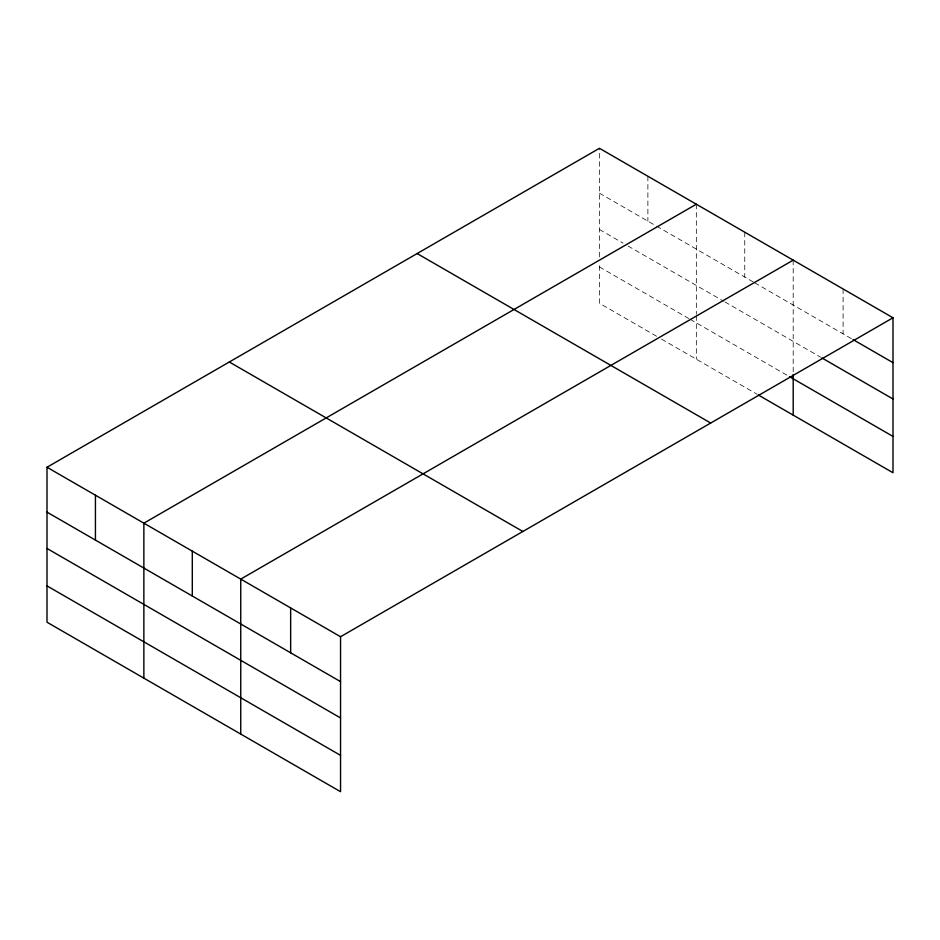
<?xml version="1.0" encoding="UTF-8"?>
<svg xmlns="http://www.w3.org/2000/svg" width="940" height="940" viewBox="0 0 940 940"><rect width="100%" height="100%" fill="white"/><g stroke="black" fill="none" stroke-linecap="round" stroke-linejoin="round"><path stroke-width="0.7" stroke-dasharray="4.7 3.53" d="M599.45 256.867L599.45 148.297M599.45 193.182L655.345 225.447M656.578 226.164L753.457 282.094M754.691 282.811L851.828 338.894M599.45 229.513L623.056 243.131M628.014 245.998L723.647 301.211M724.893 301.928L820.644 357.212M599.45 266.937L688.867 318.566M690.113 319.283L788.225 375.93M656.578 336.25L599.45 303.268L599.45 262.624M661.548 339.117L757.182 394.33M843.098 288.968L843.098 333.853M793.195 260.157L793.195 373.039M744.762 232.192L744.762 277.077M696.329 204.227L696.329 314.23M696.329 315.664L696.329 359.197M647.883 176.262L647.883 221.147"/><path stroke-width="1.41" d="M893 317.779L599.45 148.297L47 467.251L47 622.221L340.55 791.703L340.55 636.732L893 317.779L893 472.75L758.416 395.047M696.329 204.227L143.867 523.181L143.867 678.151M793.195 260.157L240.746 579.111L240.746 734.081M853.073 339.61L893 362.664M821.889 357.929L893 398.983M789.471 376.646L893 436.419M417.149 253.553L710.687 423.035M229.313 361.994L522.851 531.476M47 467.251L340.55 636.732M47 512.135L340.55 681.618M47 548.466L340.55 717.948M47 585.89L340.55 755.372M793.195 374.473L793.195 415.128M290.648 607.922L290.648 652.807M192.3 551.145L192.3 596.03M95.434 495.216L95.434 540.101"/></g></svg>
